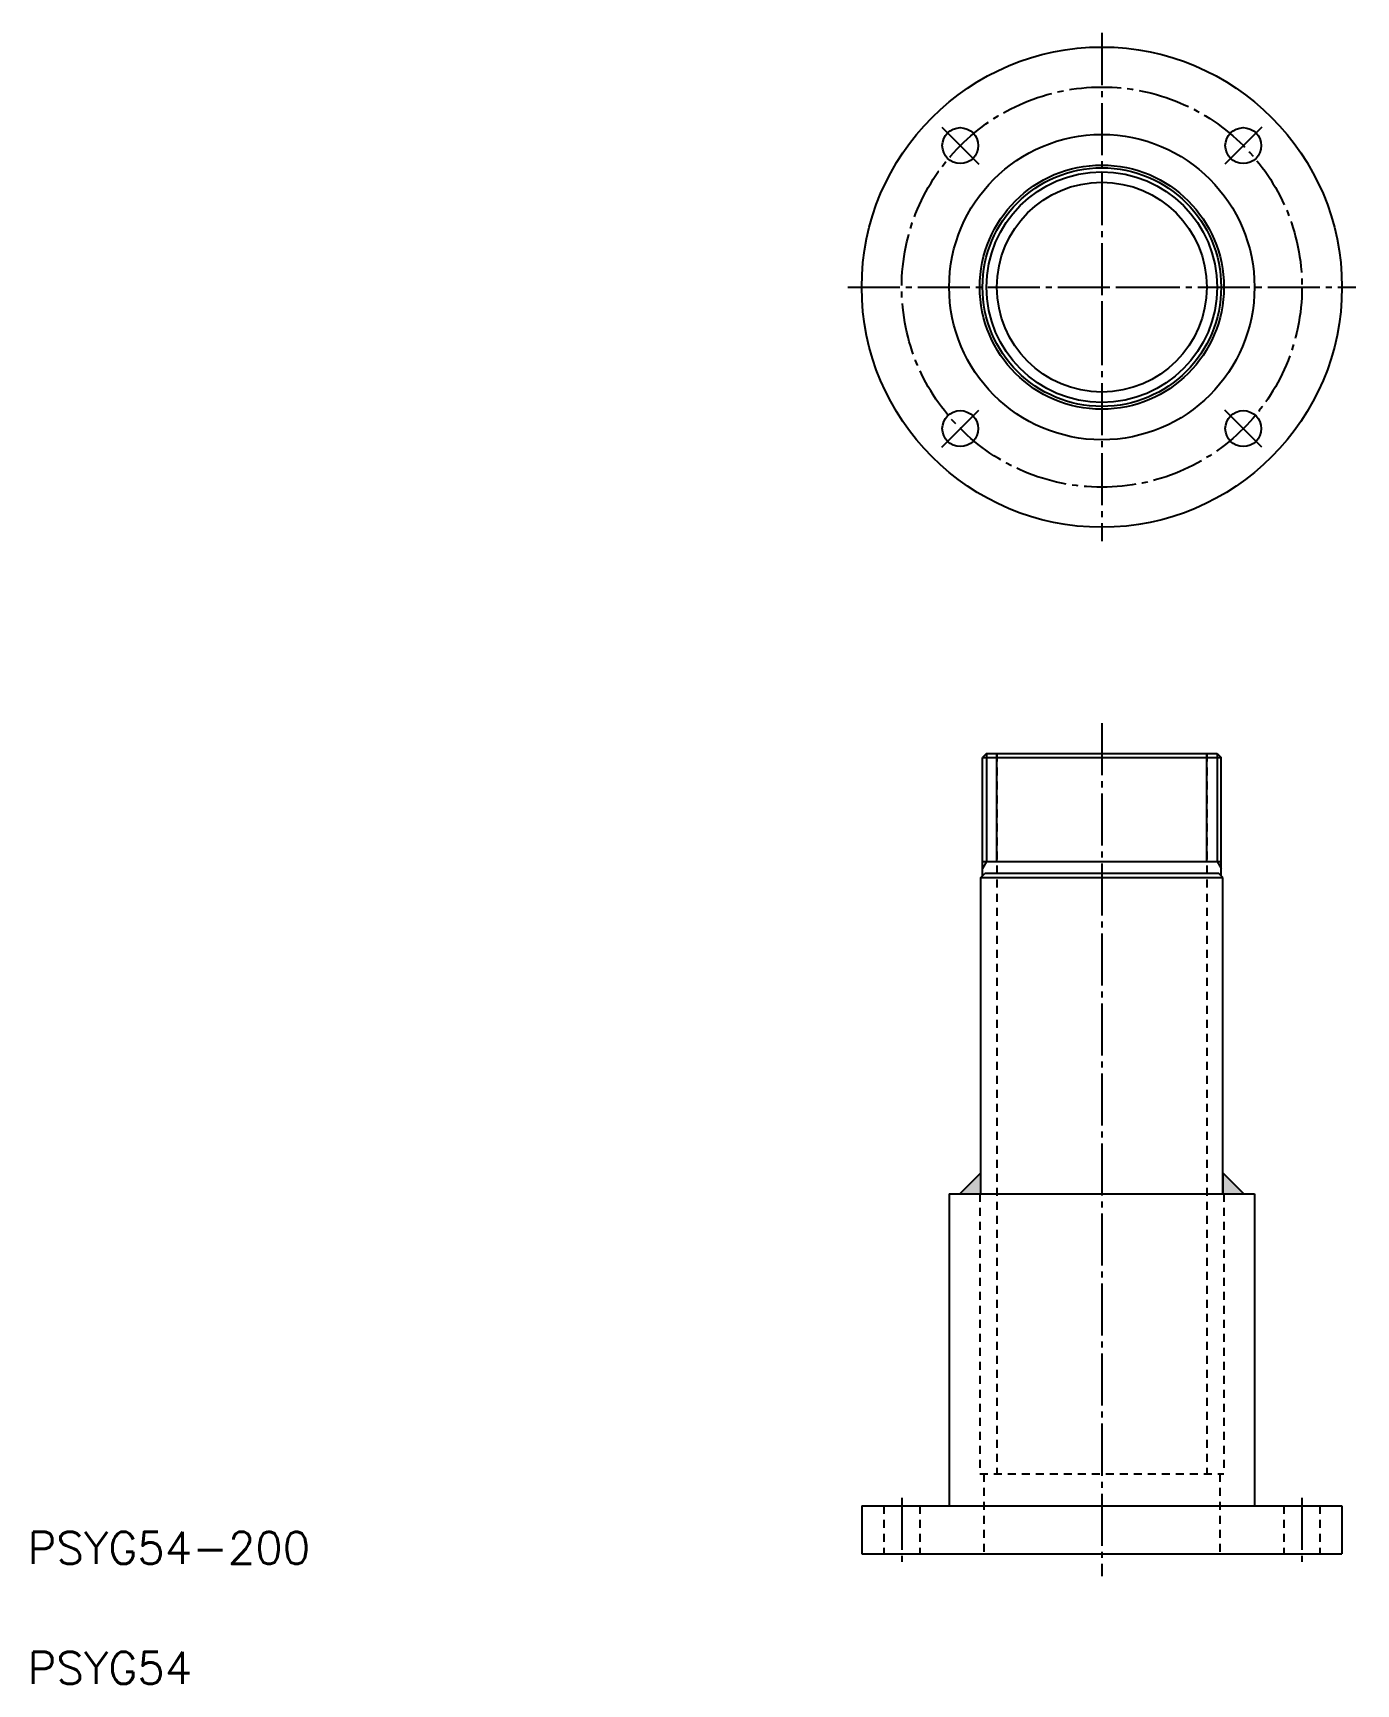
# Model space of a CAD drawing. Extents: x -143 to 187, y -56 to 356.
import ezdxf

# ---------------------------------------------------------------- set-up
doc = ezdxf.new("R2010")
doc.units = 0
doc.linetypes.add('CENTER', pattern=[17.5, 13, -1.5, 1.5, -1.5])
doc.linetypes.add('DASHED', pattern=[3.5, 2, -1.5])
doc.layers.get('0').update_dxf_attribs({"linetype": 'CONTINUOUS'})
doc.layers.add('CENTER', color=1, linetype='CENTER')
doc.styles.get("Standard").update_dxf_attribs({"font": 'txt.shx', "bigfont": '@extfont2.shx'})

# ---------------------------------------------------------------- blocks, each defined once
blk = doc.blocks.new('*U2')
at = {"color": 3, "linetype": 'CONTINUOUS'}
for p, q in [((93.52, 71.36), (88.27, 66.11)), ((93.52, 66.11), (93.52, 71.36)), ((154.02, 71.36), (154.02, 66.11)), ((159.27, 66.11), (154.02, 71.36)), ((88.27, 66.11), (93.52, 66.11)), ((154.02, 66.11), (159.27, 66.11))]:
    blk.add_line(p, q, dxfattribs=at)
for points in [[(93.52, 71.36), (88.27, 66.11), (93.52, 66.11)], [(154.02, 71.36), (154.02, 66.11), (159.27, 66.11)], [(88.27, 66.11), (88.27, 66.11), (93.52, 66.11)], [(154.02, 66.11), (154.02, 66.11), (159.27, 66.11)]]:
    blk.add_solid(points, dxfattribs=at)

msp = doc.modelspace()

# ---------------------------------------------------------------- linework, layer by layer
at = {"color": 7, "linetype": 'CONTINUOUS'}
for p, q in [((94.96, 176.11), (93.96, 175.11)), ((93.96, 145.56), (93.96, 175.11)), ((93.96, 175.11), (153.57, 175.11)), ((94.96, 176.11), (152.57, 176.11)), ((152.57, 176.11), (153.57, 175.11)), ((153.57, 145.56), (153.57, 175.11)), ((93.96, 149.11), (153.58, 149.11)), ((93.52, 145.11), (94.52, 146.11)), ((93.52, 66.11), (93.52, 145.11)), ((93.52, 145.11), (154.02, 145.11)), ((153.02, 146.11), (94.52, 146.11)), ((154.02, 145.11), (153.02, 146.11)), ((154.02, 66.11), (154.02, 145.11)), ((93.52, 71.36), (88.27, 66.11)), ((154.02, 71.36), (159.27, 66.11)), ((85.62, 66.11), (161.92, 66.11)), ((85.62, 66.11), (85.62, -11.89)), ((161.92, 66.11), (161.92, -11.89)), ((63.77, -11.89), (183.77, -11.89)), ((63.77, -11.89), (63.77, -23.89)), ((183.77, -11.89), (183.77, -23.89)), ((63.77, -23.89), (183.77, -23.89))]:
    msp.add_line(p, q, dxfattribs=at)
at = {"color": 3}
for p, q in [((94.96, 176.11), (94.96, 149.11)), ((97.56, 149.11), (97.56, 176.11)), ((149.97, 149.11), (149.97, 176.11)), ((152.57, 176.11), (152.57, 149.11)), ((94.96, 149.11), (93.96, 147.38)), ((152.57, 149.11), (153.57, 147.38))]:
    msp.add_line(p, q, dxfattribs=at)
at = {"color": 3, "linetype": 'DASHED'}
for p, q in [((97.52, 176.11), (97.52, -3.89)), ((150.02, 176.11), (150.02, -3.89)), ((93.27, 66.11), (93.27, -3.89)), ((154.27, 66.11), (154.27, -3.89)), ((93.27, -3.89), (154.27, -3.89)), ((94.27, -3.89), (94.27, -23.89)), ((153.27, -3.89), (153.27, -23.89)), ((69.27, -11.89), (69.27, -23.89)), ((78.27, -11.89), (78.27, -23.89)), ((169.27, -11.89), (169.27, -23.89)), ((178.27, -11.89), (178.27, -23.89))]:
    msp.add_line(p, q, dxfattribs=at)
at = {"color": 7, "linetype": 'CONTINUOUS'}
for centre, radius in [((123.77, 292.67), 60), ((88.41, 328.02), 4.5), ((123.77, 292.67), 38.15), ((159.12, 328.02), 4.5), ((123.77, 292.67), 30.5), ((123.77, 292.67), 29.81), ((123.77, 292.67), 26.21), ((88.41, 257.31), 4.5), ((159.12, 257.31), 4.5)]:
    msp.add_circle(centre, radius, dxfattribs=at)
at = {"color": 3}
msp.add_circle((123.77, 292.67), 28.81, dxfattribs=at)
at = {"layer": 'CENTER', "color": 1, "linetype": 'CENTER'}
for p, q in [((123.77, 356.17), (123.77, 229.17)), ((83.82, 332.62), (93.01, 323.42)), ((163.72, 332.62), (154.53, 323.42)), ((60.27, 292.67), (187.27, 292.67)), ((127.77, 292.67), (131.77, 292.67)), ((123.77, 288.67), (123.77, 284.67)), ((83.82, 252.71), (93.01, 261.91)), ((163.72, 252.71), (154.53, 261.91)), ((123.77, 183.68), (123.77, -29.39)), ((73.77, -9.89), (73.77, -25.89)), ((173.77, -9.89), (173.77, -25.89))]:
    msp.add_line(p, q, dxfattribs=at)
msp.add_circle((123.77, 292.67), 50, dxfattribs=at)

# ---------------------------------------------------------------- block references
at = {"color": 3, "linetype": 'CONTINUOUS'}
msp.add_blockref('*U2', (0, 0), dxfattribs=at)

# ---------------------------------------------------------------- texts
for s, p in [('PSYG54-200', (-144.66, -26.37)), ('PSYG54', (-144.66, -56.37))]:
    msp.add_text(s, height=8).set_placement(p)

doc.saveas('drawing.dxf')
